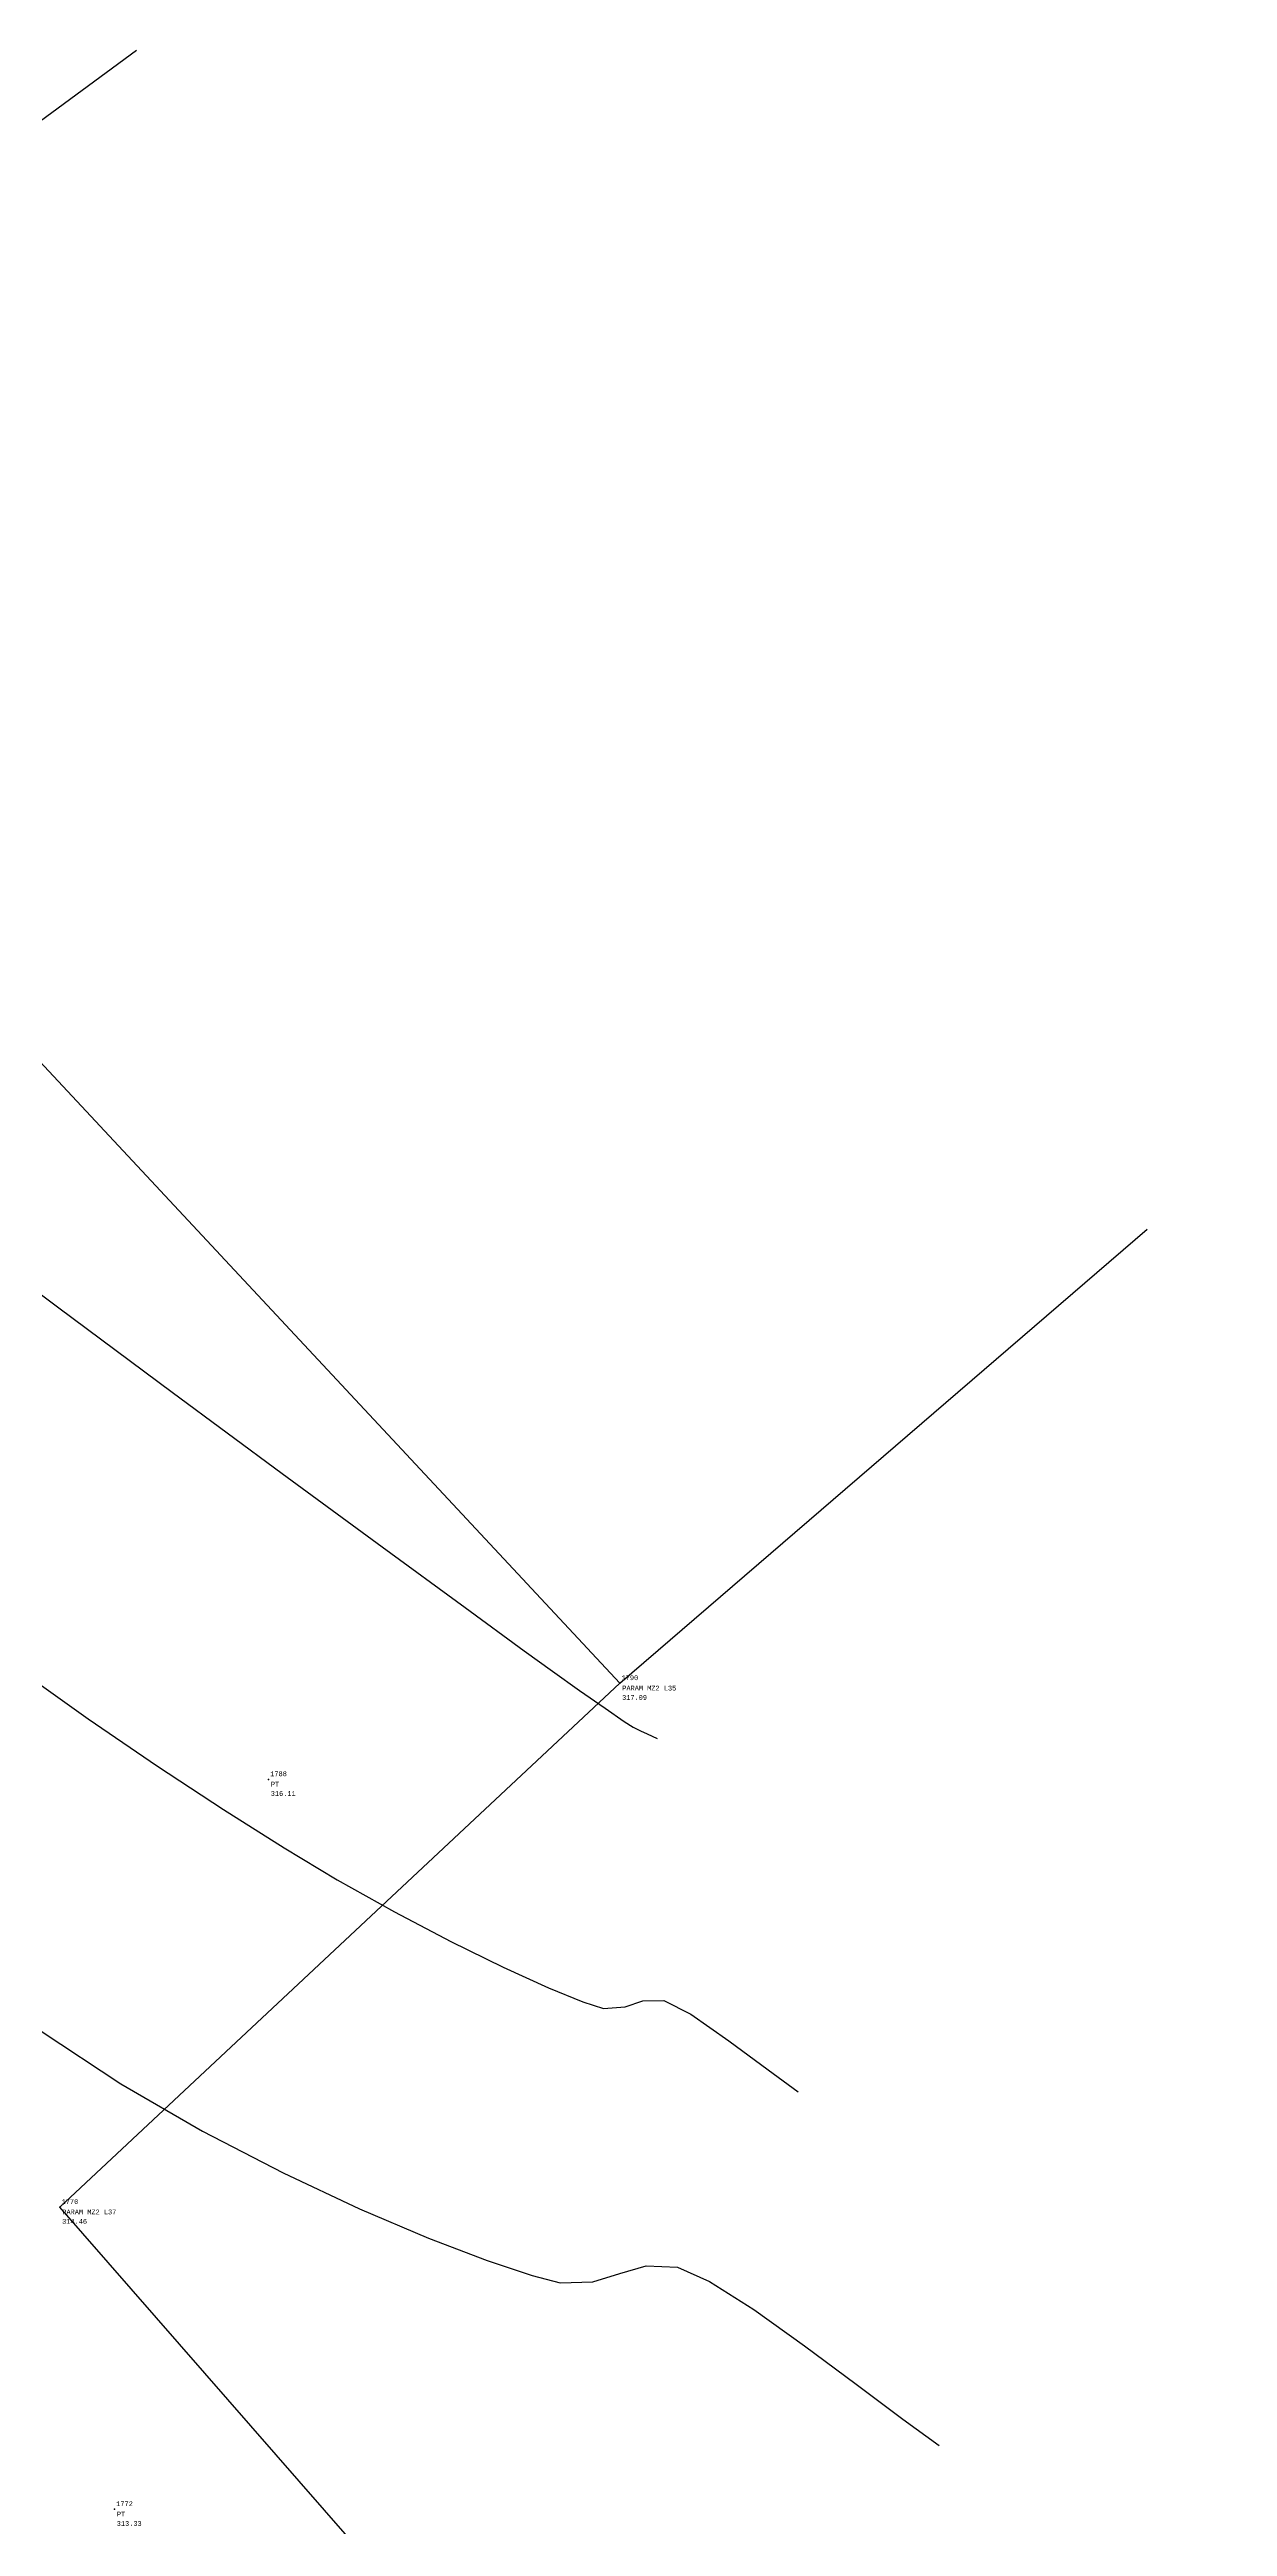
# Model space of a CAD drawing. Header units: metres. Extents: x 5050628 to 5051715, y 2427226 to 2427693.
# Drawn here: x 5051161.24 to 5051173.52, y 2427500.08 to 2427525.9 of the extents above; entities that cross this region are included whole.
import ezdxf
from ezdxf.enums import TextEntityAlignment as Align

# ---------------------------------------------------------------- set-up
doc = ezdxf.new("R2010")
doc.units = ezdxf.units.M
for name, color, linetype in [('C-TOPO-MINR-N', 11, 'Continuous'), ('CVL_PUNTO', 2, 'Continuous'), ('CVL_PUNTO_COR', 2, 'Continuous'), ('CVL_PUNTO_NUM', 2, 'Continuous'), ('Paramento', 7, 'Continuous')]:
    doc.layers.add(name, color=color, linetype=linetype)
doc.styles.add('MONOTXT4', font='monotxt4.shx')

msp = doc.modelspace()

# ---------------------------------------------------------------- linework, layer by layer
at = {"layer": 'C-TOPO-MINR-N', "color": 32, "linetype": 'Continuous', "lineweight": -3}
for points in [[(5051160.192, 2427513.637, 317.966), (5051161.335, 2427512.782, 317.966), (5051162.516, 2427511.905, 317.966), (5051163.663, 2427511.058, 317.966), (5051164.705, 2427510.292, 317.966), (5051165.57, 2427509.659, 317.966), (5051166.185, 2427509.209, 317.966), (5051166.48, 2427508.995, 317.966), (5051166.763, 2427508.794, 317.966), (5051167.028, 2427508.61, 317.966), (5051167.229, 2427508.473, 317.966), (5051167.321, 2427508.412, 317.966), (5051167.398, 2427508.373, 317.966), (5051167.466, 2427508.342, 317.966), (5051167.521, 2427508.318, 317.966), (5051167.571, 2427508.296, 317.966)], [(5051160.913, 2427509.019, 316.966), (5051161.643, 2427508.498, 316.966), (5051162.364, 2427508.005, 316.966), (5051163.052, 2427507.554, 316.966), (5051163.684, 2427507.155, 316.966), (5051164.237, 2427506.823, 316.966), (5051164.834, 2427506.488, 316.966), (5051165.422, 2427506.179, 316.966), (5051165.968, 2427505.911, 316.966), (5051166.438, 2427505.696, 316.966), (5051166.798, 2427505.549, 316.966), (5051167.014, 2427505.482, 316.966), (5051167.238, 2427505.498, 316.966), (5051167.424, 2427505.561, 316.966), (5051167.641, 2427505.565, 316.966), (5051167.924, 2427505.42, 316.966), (5051168.32, 2427505.145, 316.966), (5051168.727, 2427504.841, 316.966), (5051169.041, 2427504.611, 316.966)], [(5051161.153, 2427505.243, 315.966), (5051161.981, 2427504.697, 315.966), (5051162.832, 2427504.203, 315.966), (5051163.672, 2427503.767, 315.966), (5051164.469, 2427503.394, 315.966), (5051165.19, 2427503.087, 315.966), (5051165.801, 2427502.854, 315.966), (5051166.269, 2427502.697, 315.966), (5051166.562, 2427502.623, 315.966), (5051166.902, 2427502.63, 315.966), (5051167.181, 2427502.717, 315.966), (5051167.457, 2427502.797, 315.966), (5051167.785, 2427502.784, 315.966), (5051168.117, 2427502.634, 315.966), (5051168.578, 2427502.342, 315.966), (5051169.107, 2427501.966, 315.966), (5051169.645, 2427501.565, 315.966), (5051170.133, 2427501.199, 315.966), (5051170.51, 2427500.926, 315.966)]]:
    msp.add_polyline3d(points, dxfattribs=at)
at = {"layer": 'CVL_PUNTO', "color": 4}
for p in [(5051167.183, 2427508.87, 317.555), (5051167.183, 2427508.87, 317.555), (5051163.521, 2427507.869, 316.576), (5051163.521, 2427507.869, 316.576), (5051161.347, 2427503.41, 314.922), (5051161.347, 2427503.41, 314.922), (5051161.916, 2427500.261, 313.792), (5051161.916, 2427500.261, 313.792)]:
    msp.add_point(p, dxfattribs=at)
at = {"layer": 'Paramento', "elevation": 311.719, "flags": 128}
for points in [[(5051197.191, 2427467.478), (5051189.872, 2427474.626), (5051192.563, 2427477.86), (5051184.079, 2427484.468), (5051176.345, 2427490.778), (5051173.702, 2427492.523), (5051172.835, 2427491.882), (5051167.847, 2427495.967), (5051161.347, 2427503.41), (5051167.183, 2427508.87), (5051155.716, 2427521.161), (5051151.343, 2427518.852), (5051147.904, 2427525.445), (5051144.527, 2427536.421)], [(5051155.716, 2427521.161), (5051162.146, 2427525.893)], [(5051167.183, 2427508.87), (5051172.679, 2427513.602)]]:
    msp.add_lwpolyline(points, dxfattribs=at)

# ---------------------------------------------------------------- texts
at = {"layer": 'CVL_PUNTO_COR', "color": 4, "style": 'MONOTXT4'}
for s, p in [('317.09', (5051167.206, 2427508.747, 317.555)), ('316.11', (5051163.544, 2427507.746, 316.576)), ('314.46', (5051161.37, 2427503.287, 314.922)), ('313.33', (5051161.939, 2427500.138, 313.792))]:
    msp.add_text(s, height=0.05, dxfattribs=at).set_placement(p, align=Align.TOP_LEFT)
at = {"layer": 'CVL_PUNTO_NUM', "color": 4, "style": 'MONOTXT4'}
for s, p in [('1790', (5051167.201, 2427508.888, 317.555)), ('1788', (5051163.539, 2427507.887, 316.576)), ('1770', (5051161.365, 2427503.428, 314.922)), ('1772', (5051161.934, 2427500.279, 313.792))]:
    msp.add_text(s, height=0.05, dxfattribs=at).set_placement(p, align=Align.BOTTOM_LEFT)
for s, p in [('PARAM MZ2 L35', (5051167.208, 2427508.845, 317.555)), ('PT', (5051163.546, 2427507.844, 316.576)), ('PARAM MZ2 L37', (5051161.372, 2427503.385, 314.922)), ('PT', (5051161.941, 2427500.236, 313.792))]:
    msp.add_text(s, height=0.05, dxfattribs=at).set_placement(p, align=Align.TOP_LEFT)

doc.saveas('drawing.dxf')
